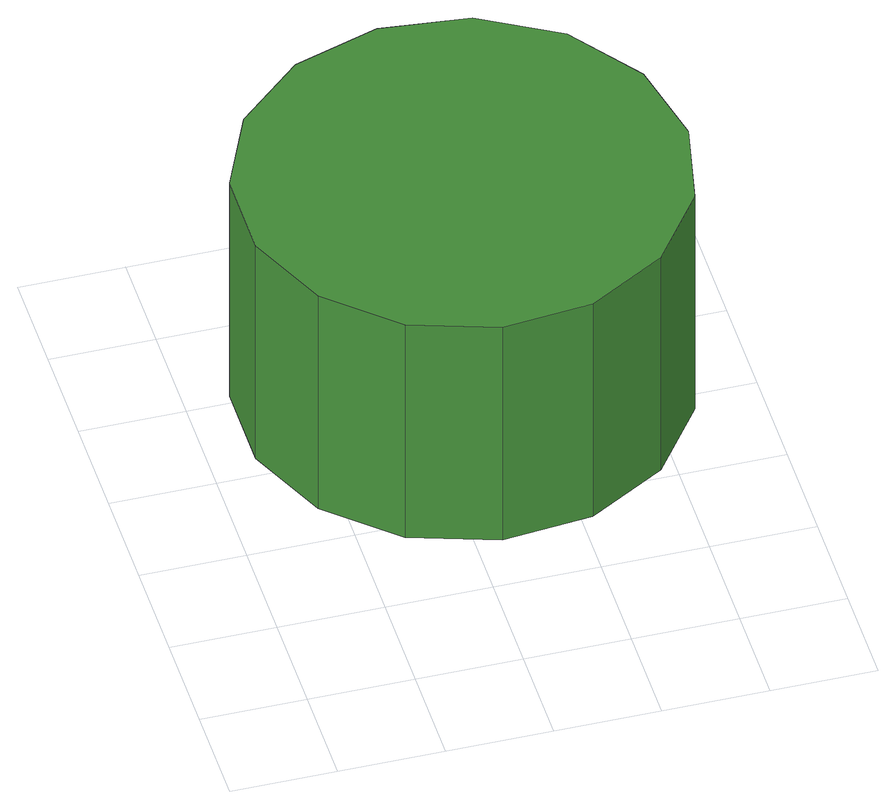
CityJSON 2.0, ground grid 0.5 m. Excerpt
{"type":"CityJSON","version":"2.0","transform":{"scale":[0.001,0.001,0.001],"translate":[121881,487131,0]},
"CityObjects":{
"tree1":{"type":"SolitaryVegetationObject","attributes":{"function":"something"},"geometry":[{"type":"MultiSurface","lod":"1","boundaries":[[[0,1,2,3,4,5,6,7,8,9,10,11,12,13,14]],[[15,16,17,18,19,20,21,22,23,24,25,26,27,28,29]],[[0,29,28,1]],[[1,28,27,2]],[[2,27,26,3]],[[3,26,25,4]],[[4,25,24,5]],[[5,24,23,6]],[[6,23,22,7]],[[7,22,21,8]],[[8,21,20,9]],[[9,20,19,10]],[[10,19,18,11]],[[11,18,17,12]],[[12,17,16,13]],[[13,16,15,14]],[[14,15,29,0]]]}]}
},
"vertices":[
[2274,1830,2136],[2184,2254,2136],[1929,2605,2136],[1553,2822,2136],[1122,2867,2136],[709,2733,2136],[387,2443,2136],[210,2047,2136],[210,1613,2136],[387,1216,2136],[709,926,2136],[1122,792,2136],[1553,837,2136],[1929,1054,2136],[2184,1405,2136],[2184,1405,866],[1929,1054,866],[1553,837,866],[1122,792,866],[709,926,866],[387,1216,866],[210,1613,866],[210,2047,866],[387,2443,866],[709,2733,866],[1122,2867,866],[1553,2822,866],[1929,2605,866],[2184,2254,866],[2274,1830,866]
]}
